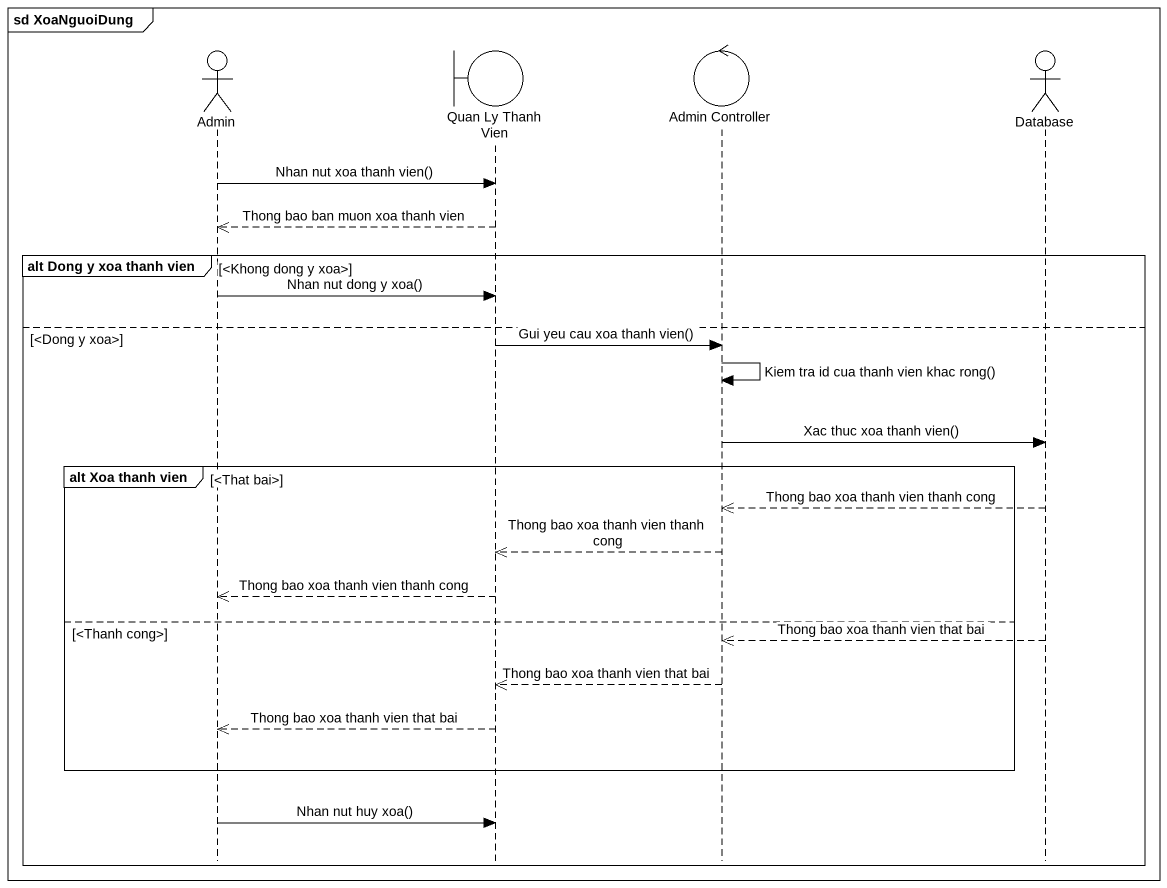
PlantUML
@startuml
mainframe sd XoaNguoiDung
hide footbox
actor Admin
boundary "Quan Ly Thanh Vien" as Quan_Ly_Thanh_Vien
control "Admin Controller" as Admin_Controller
actor "Database" as Database_

Admin -> Quan_Ly_Thanh_Vien : Nhan nut xoa thanh vien()
Quan_Ly_Thanh_Vien -->> Admin : Thong bao ban muon xoa thanh vien
group alt Dong y xoa thanh vien [<Khong dong y xoa>]
  Admin -> Quan_Ly_Thanh_Vien : Nhan nut dong y xoa()
else <Dong y xoa>
  Quan_Ly_Thanh_Vien -> Admin_Controller : Gui yeu cau xoa thanh vien()
  Admin_Controller -> Admin_Controller : Kiem tra id cua thanh vien khac rong()
  Admin_Controller -> Database_ : Xac thuc xoa thanh vien()
  group alt Xoa thanh vien [<That bai>]
    Database_ -->> Admin_Controller : Thong bao xoa thanh vien thanh cong
    Admin_Controller -->> Quan_Ly_Thanh_Vien : Thong bao xoa thanh vien thanh cong
    Quan_Ly_Thanh_Vien -->> Admin : Thong bao xoa thanh vien thanh cong
  else <Thanh cong>
    Database_ -->> Admin_Controller : Thong bao xoa thanh vien that bai
    Admin_Controller -->> Quan_Ly_Thanh_Vien : Thong bao xoa thanh vien that bai
    Quan_Ly_Thanh_Vien -->> Admin : Thong bao xoa thanh vien that bai
  end
  Admin -> Quan_Ly_Thanh_Vien : Nhan nut huy xoa()
end
@enduml
